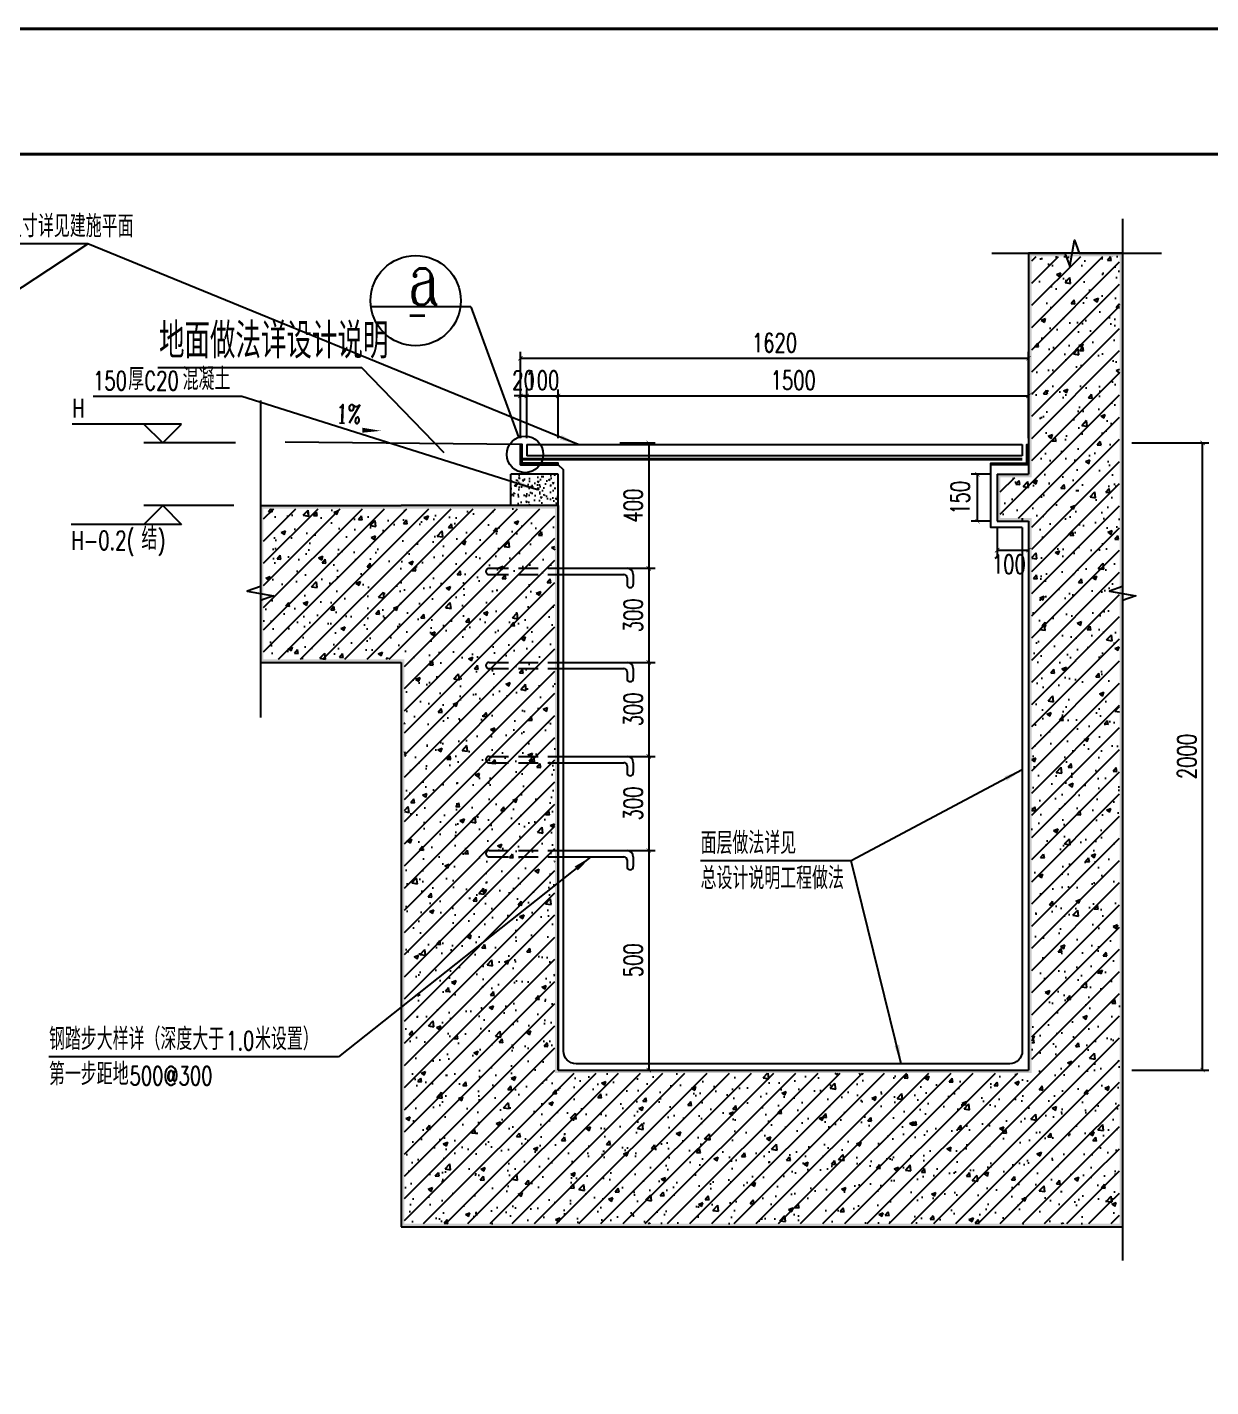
# Model space of a CAD drawing. Extents: x -40548 to 155442, y 5688 to 67136.
# Drawn here: x 128313 to 132087, y 18182 to 22518 of the extents above; entities that cross this region are included whole.
import ezdxf
from ezdxf.enums import TextEntityAlignment as Align

# ---------------------------------------------------------------- set-up
doc = ezdxf.new("R2010")
doc.units = 0
doc.header["$LTSCALE"] = 1000
for name, pattern in [('0_Grid$0$0_Setback$0$CONCEPT$0${ Batten }', [0]), ('CENTER2', [1.125, 0.75, -0.125, 0.125, -0.125]), ('CONTINOUS', [0]), ('DASH', [0.35, 0.25, -0.1]), ('HIDDEN2', [0.1875, 0.125, -0.0625])]:
    doc.linetypes.add(name, pattern=pattern)
doc.layers.get('DEFPOINTS').update_dxf_attribs({"color": 200})
for name, color, linetype in [('0-cxFrame', 155, 'Continuous'), ('2', 2, 'Continuous'), ('A-TEXT', 61, 'Continuous'), ('AD-LEVL-HIGH', 61, 'Continuous'), ('AE-PATN-MATE', 8, 'Continuous'), ('AE-STAR', 51, 'Continuous'), ('AS-WALL', 40, 'Continuous'), ('DIM', 1, 'Continuous'), ('DIM_LEAD', 3, 'Continuous'), ('DIM_SYMB', 3, 'Continuous'), ('HATCH', 252, 'Continuous'), ('HZHZNEWPLOTLAYER#@$TT', 7, 'Continuous'), ('LINE', 4, 'CENTER2'), ('PUB_DIM', 3, 'Continuous'), ('PUB_HATCH', 8, 'Continuous'), ('XD-DIMS-OTSD', 61, 'Continuous'), ('建-引出', 3, 'Continuous'), ('粉刷', 6, 'Continuous')]:
    doc.layers.add(name, color=color, linetype=linetype)
doc.layers.add('0-cxText', color=131, linetype='Continuous', lineweight=25)
doc.styles.add('_TCH_DIM', font='SIMPLEX', dxfattribs={"bigfont": 'GBCBIG'})
doc.styles.add('_TCH_DIM_T3', font='SIMPLEX', dxfattribs={"width": 0.705882, "bigfont": 'GBCBIG'})
doc.styles.add('_TCH_LABEL', font='COMPLEX', dxfattribs={"bigfont": 'GBCBIG'})
doc.styles.add('A-STANDARD', font='SIMPLEX', dxfattribs={"bigfont": 'GBCBIG'})
doc.styles.add('cx_tuming', font='simhei.ttf')
doc.styles.add('cx_tuqian1', font='')
doc.styles.add('黑体', font='', dxfattribs={"width": 0.9})
doc.styles.get('cx_tuqian1').set_extended_font_data('SimSun')
doc.styles.get('黑体').set_extended_font_data('冬青黑体简体中文 W3')
doc.dimstyles.new('_TCH_ARCH-20', dxfattribs={"dimscale": 20, "dimtxt": 2.975, "dimasz": 1, "dimexe": 1, "dimexo": 1, "dimgap": 1, "dimtad": 1, "dimdec": 0, "dimzin": 0, "dimdsep": 46, "dimtxsty": '_TCH_DIM_T3', "dimblk": 'ARCHTICK', "dimcen": 0.09, "dimclrt": 7, "dimazin": 2, "dimtfac": 1, "dimtdec": 0, "dimtix": 1, "dimtmove": 2, "dimatfit": 3, "dimfxl": 0, "dimtolj": 1, "dimtzin": 0, "dimarcsym": 0})
pattern_1 = [(45, (0, 0), (-35.355339, 35.355339), []), (50, (0, 0), (143.45204, -12.55043), [15, -165]), (355, (0, 0), (-27.75027, 150.43843), [12, -132]), (100.4514, (11.95, -1.05), (115.70188, 137.88791), [12.74804, -140.22842]), (46.1842, (0, 40), (213.4482, -33.1038), [22.5, -247.5]), (96.6356, (17.79, 37.24), (186.93254, 194.82357), [19.12206, -210.3426]), (351.1842, (0, 40), (186.9324, 194.82372), [18, -198]), (21, (20, 30), (119.38141, -80.52378), [15, -165]), (326, (20, 30), (48.66307, 145.03001), [12, -132]), (71.4514, (29.95, 23.29), (168.04453, 64.5061), [12.74804, -140.22842]), (37.5, (0, 0), (2.431971, 66.57877), [0, -130.4, 0, -134, 0, -132.5]), (7.5, (0, 0), (52.613907, 78.882342), [0, -76.4, 0, -127.4, 0, -50.5]), (-32.5, (-44.6, 0), (106.764487, -4.510974), [0, -50, 0, -156, 0, -207]), (-42.5, (-64.6, 0), (116.637234, 20.020996), [0, -65, 0, -103.6, 0, -147])]

# ---------------------------------------------------------------- blocks, each defined once
blk = doc.blocks.new('TK22.A1 L(Dragon)')
at = {"layer": '0-cxFrame', "color": 7, "const_width": 0.5}
blk.add_lwpolyline([(0, 0), (-841, 0), (-841, 594), (0, 594)], close=True, dxfattribs=at)
at = {"layer": '0-cxFrame', "const_width": 0.5}
blk.add_lwpolyline([(-80, 10), (-821, 10), (-821, 584), (-80, 584)], close=True, dxfattribs=at)
at = {"style": '黑体', "flags": 4}
blk.add_attdef('图幅', text='', height=3.3, dxfattribs=at).set_placement((-40, 3), align=Align.RIGHT)
at = {"layer": '0-cxText', "flags": 4}
for tag, height, style, p in [('建设单位', 3.5, 'cx_tuming', (-45, 240)), ('项目名称', 3.5, 'cx_tuming', (-45, 210)), ('子项名称', 3.5, 'cx_tuming', (-45, 180)), ('工程编号', 3.3, 'cx_tuqian1', (-35, 165)), ('图名1', 3.5, 'cx_tuming', (-45, 87)), ('图名2', 3.5, 'cx_tuming', (-45, 79)), ('图名3', 3.5, 'cx_tuming', (-45, 71)), ('出图日期', 3.3, 'cx_tuqian1', (-39, 60)), ('专业', 3.3, 'cx_tuqian1', (-55, 52)), ('图号', 3.3, 'cx_tuqian1', (-55, 44)), ('版次', 3.3, 'cx_tuqian1', (-20, 44))]:
    blk.add_attdef(tag, text='', height=height, dxfattribs=dict(at, style=style)).set_placement(p, align=Align.MIDDLE)
at = {"layer": 'DEFPOINTS', "color": 6, "flags": 4}
for tag, height, style, p in [('tufu', 3.3, '黑体', (-12, 12)), ('dwfname', 4, 'cx_tuqian1', (-80, 3))]:
    blk.add_attdef(tag, text='', height=height, dxfattribs=dict(at, style=style)).set_placement(p, align=Align.RIGHT)
blk = doc.blocks.new('_ArchTick')
at = {"color": 0, "linetype": 'ByBlock', "const_width": 0.1}
blk.add_lwpolyline([(-0.35, -0.35), (0.35, 0.35)], dxfattribs=at)
blk = doc.blocks.new('*D126')
at = {"layer": 'DEFPOINTS', "color": 0}
for p in [(129905.6, 21342.4), (129885.6, 21187.4), (129905.6, 21187.4)]:
    blk.add_point(p, dxfattribs=at)
at = {"layer": 'PUB_DIM', "color": 0, "linetype": '0_Grid$0$0_Setback$0$CONCEPT$0${ Batten }', "lineweight": -2}
for p, q in [((129885.6, 21342.4), (129865.6, 21342.4)), ((129885.6, 21207.4), (129885.6, 21362.4)), ((129885.6, 21342.4), (129905.6, 21342.4)), ((129905.6, 21207.4), (129905.6, 21362.4)), ((129905.6, 21342.4), (129925.6, 21342.4))]:
    blk.add_line(p, q, dxfattribs=at)
at = {"layer": 'PUB_DIM', "color": 0, "linetype": '0_Grid$0$0_Setback$0$CONCEPT$0${ Batten }', "lineweight": -2, "xscale": 20, "yscale": 20, "zscale": 20}
blk.add_blockref('_ArchTick', (129885.6, 21342.4), dxfattribs=at)
at = {"layer": 'PUB_DIM', "color": 0, "linetype": '0_Grid$0$0_Setback$0$CONCEPT$0${ Batten }', "lineweight": -2, "xscale": 20, "yscale": 20, "zscale": 20, "rotation": 180}
blk.add_blockref('_ArchTick', (129905.6, 21342.4), dxfattribs=at)
at = {"layer": 'PUB_DIM', "color": 7, "insert": (129895.6, 21392.1), "char_height": 59.5, "attachment_point": 5, "style": '_TCH_DIM_T3'}
blk.add_mtext('\\A1;20', dxfattribs=at)
blk = doc.blocks.new('*D127')
at = {"layer": 'DEFPOINTS', "color": 0}
for p in [(130005.6, 21342.4), (129905.6, 21187.4), (130005.6, 21187.4)]:
    blk.add_point(p, dxfattribs=at)
at = {"layer": 'PUB_DIM', "color": 0, "linetype": '0_Grid$0$0_Setback$0$CONCEPT$0${ Batten }', "lineweight": -2}
for p, q in [((129905.6, 21342.4), (129885.6, 21342.4)), ((129905.6, 21207.4), (129905.6, 21362.4)), ((129905.6, 21342.4), (130005.6, 21342.4)), ((130005.6, 21207.4), (130005.6, 21362.4)), ((130005.6, 21342.4), (130025.6, 21342.4))]:
    blk.add_line(p, q, dxfattribs=at)
at = {"layer": 'PUB_DIM', "color": 0, "linetype": '0_Grid$0$0_Setback$0$CONCEPT$0${ Batten }', "lineweight": -2, "xscale": 20, "yscale": 20, "zscale": 20}
blk.add_blockref('_ArchTick', (129905.6, 21342.4), dxfattribs=at)
at = {"layer": 'PUB_DIM', "color": 0, "linetype": '0_Grid$0$0_Setback$0$CONCEPT$0${ Batten }', "lineweight": -2, "xscale": 20, "yscale": 20, "zscale": 20, "rotation": 180}
blk.add_blockref('_ArchTick', (130005.6, 21342.4), dxfattribs=at)
at = {"layer": 'PUB_DIM', "color": 7, "insert": (129955.6, 21392.1), "char_height": 59.5, "attachment_point": 5, "style": '_TCH_DIM_T3'}
blk.add_mtext('\\A1;100', dxfattribs=at)
blk = doc.blocks.new('*D128')
at = {"layer": 'DEFPOINTS', "color": 0}
for p in [(131505.6, 21342.4), (130005.6, 21187.4), (131505.6, 21187.4)]:
    blk.add_point(p, dxfattribs=at)
at = {"layer": 'PUB_DIM', "color": 0, "linetype": '0_Grid$0$0_Setback$0$CONCEPT$0${ Batten }', "lineweight": -2}
for p, q in [((130005.6, 21207.4), (130005.6, 21362.4)), ((130005.6, 21342.4), (131505.6, 21342.4)), ((131505.6, 21207.4), (131505.6, 21362.4))]:
    blk.add_line(p, q, dxfattribs=at)
at = {"layer": 'PUB_DIM', "color": 0, "linetype": '0_Grid$0$0_Setback$0$CONCEPT$0${ Batten }', "lineweight": -2, "xscale": 20, "yscale": 20, "zscale": 20, "rotation": 180}
blk.add_blockref('_ArchTick', (130005.6, 21342.4), dxfattribs=at)
at = {"layer": 'PUB_DIM', "color": 0, "linetype": '0_Grid$0$0_Setback$0$CONCEPT$0${ Batten }', "lineweight": -2, "xscale": 20, "yscale": 20, "zscale": 20}
blk.add_blockref('_ArchTick', (131505.6, 21342.4), dxfattribs=at)
at = {"layer": 'PUB_DIM', "color": 7, "insert": (130755.6, 21392.1), "char_height": 59.5, "attachment_point": 5, "style": '_TCH_DIM_T3'}
blk.add_mtext('\\A1;1500', dxfattribs=at)
blk = doc.blocks.new('*D129')
at = {"layer": 'DEFPOINTS', "color": 0}
for p in [(131815.1, 21192.4), (132060.3, 21192.4), (131815.1, 19192.4)]:
    blk.add_point(p, dxfattribs=at)
at = {"layer": 'XD-DIMS-OTSD', "color": 0, "lineweight": -2}
for p, q in [((131835.1, 21192.4), (132080.3, 21192.4)), ((132060.3, 19192.4), (132060.3, 21192.4)), ((131835.1, 19192.4), (132080.3, 19192.4))]:
    blk.add_line(p, q, dxfattribs=at)
at = {"layer": 'XD-DIMS-OTSD', "color": 0, "lineweight": -2, "xscale": 20, "yscale": 20, "zscale": 20}
for p, rotation in [((132060.3, 21192.4), 89.99999999999501), ((132060.3, 19192.4), 269.9999999999951)]:
    blk.add_blockref('_ArchTick', p, dxfattribs=dict(at, rotation=rotation))
at = {"layer": 'XD-DIMS-OTSD', "color": 7, "insert": (132010.6, 20192.4), "char_height": 59.5, "attachment_point": 5, "rotation": 90, "style": '_TCH_DIM_T3'}
blk.add_mtext('\\A1;2000', dxfattribs=at)
blk = doc.blocks.new('*D130')
at = {"layer": 'DEFPOINTS', "color": 0}
for p in [(130183.1, 21192.4), (130183.1, 20792.4), (130294.7, 20792.4)]:
    blk.add_point(p, dxfattribs=at)
at = {"layer": 'PUB_DIM', "color": 0, "linetype": '0_Grid$0$0_Setback$0$CONCEPT$0${ Batten }', "lineweight": -2}
for p, q in [((130203.1, 21192.4), (130314.7, 21192.4)), ((130294.7, 21192.4), (130294.7, 20792.4)), ((130203.1, 20792.4), (130314.7, 20792.4))]:
    blk.add_line(p, q, dxfattribs=at)
at = {"layer": 'PUB_DIM', "color": 0, "linetype": '0_Grid$0$0_Setback$0$CONCEPT$0${ Batten }', "lineweight": -2, "xscale": 20, "yscale": 20, "zscale": 20}
for p, rotation in [((130294.7, 21192.4), 89.99999999999584), ((130294.7, 20792.4), 269.9999999999959)]:
    blk.add_blockref('_ArchTick', p, dxfattribs=dict(at, rotation=rotation))
at = {"layer": 'PUB_DIM', "color": 7, "insert": (130245, 20992.4), "char_height": 59.5, "attachment_point": 5, "rotation": 90, "style": '_TCH_DIM_T3'}
blk.add_mtext('\\A1;400', dxfattribs=at)
blk = doc.blocks.new('*D131')
at = {"layer": 'DEFPOINTS', "color": 0}
for p in [(130183.1, 20792.4), (130183.1, 20492.4), (130294.7, 20492.4)]:
    blk.add_point(p, dxfattribs=at)
at = {"layer": 'PUB_DIM', "color": 0, "linetype": '0_Grid$0$0_Setback$0$CONCEPT$0${ Batten }', "lineweight": -2}
for p, q in [((130203.1, 20792.4), (130314.7, 20792.4)), ((130294.7, 20792.4), (130294.7, 20492.4)), ((130203.1, 20492.4), (130314.7, 20492.4))]:
    blk.add_line(p, q, dxfattribs=at)
at = {"layer": 'PUB_DIM', "color": 0, "linetype": '0_Grid$0$0_Setback$0$CONCEPT$0${ Batten }', "lineweight": -2, "xscale": 20, "yscale": 20, "zscale": 20}
for p, rotation in [((130294.7, 20792.4), 89.99999999999444), ((130294.7, 20492.4), 269.9999999999944)]:
    blk.add_blockref('_ArchTick', p, dxfattribs=dict(at, rotation=rotation))
at = {"layer": 'PUB_DIM', "color": 7, "insert": (130245, 20642.4), "char_height": 59.5, "attachment_point": 5, "rotation": 90, "style": '_TCH_DIM_T3'}
blk.add_mtext('\\A1;300', dxfattribs=at)
blk = doc.blocks.new('*D132')
at = {"layer": 'DEFPOINTS', "color": 0}
for p in [(130183.1, 20492.4), (130183.1, 20192.4), (130294.7, 20192.4)]:
    blk.add_point(p, dxfattribs=at)
at = {"layer": 'PUB_DIM', "color": 0, "linetype": '0_Grid$0$0_Setback$0$CONCEPT$0${ Batten }', "lineweight": -2}
for p, q in [((130203.1, 20492.4), (130314.7, 20492.4)), ((130294.7, 20492.4), (130294.7, 20192.4)), ((130203.1, 20192.4), (130314.7, 20192.4))]:
    blk.add_line(p, q, dxfattribs=at)
at = {"layer": 'PUB_DIM', "color": 0, "linetype": '0_Grid$0$0_Setback$0$CONCEPT$0${ Batten }', "lineweight": -2, "xscale": 20, "yscale": 20, "zscale": 20}
for p, rotation in [((130294.7, 20492.4), 89.99999999999444), ((130294.7, 20192.4), 269.9999999999944)]:
    blk.add_blockref('_ArchTick', p, dxfattribs=dict(at, rotation=rotation))
at = {"layer": 'PUB_DIM', "color": 7, "insert": (130245, 20342.4), "char_height": 59.5, "attachment_point": 5, "rotation": 90, "style": '_TCH_DIM_T3'}
blk.add_mtext('\\A1;300', dxfattribs=at)
blk = doc.blocks.new('*D133')
at = {"layer": 'DEFPOINTS', "color": 0}
for p in [(130183.1, 20192.4), (130183.1, 19892.4), (130294.7, 19892.4)]:
    blk.add_point(p, dxfattribs=at)
at = {"layer": 'PUB_DIM', "color": 0, "linetype": '0_Grid$0$0_Setback$0$CONCEPT$0${ Batten }', "lineweight": -2}
for p, q in [((130203.1, 20192.4), (130314.7, 20192.4)), ((130294.7, 20192.4), (130294.7, 19892.4)), ((130203.1, 19892.4), (130314.7, 19892.4))]:
    blk.add_line(p, q, dxfattribs=at)
at = {"layer": 'PUB_DIM', "color": 0, "linetype": '0_Grid$0$0_Setback$0$CONCEPT$0${ Batten }', "lineweight": -2, "xscale": 20, "yscale": 20, "zscale": 20}
for p, rotation in [((130294.7, 20192.4), 89.99999999999444), ((130294.7, 19892.4), 269.9999999999944)]:
    blk.add_blockref('_ArchTick', p, dxfattribs=dict(at, rotation=rotation))
at = {"layer": 'PUB_DIM', "color": 7, "insert": (130245, 20042.4), "char_height": 59.5, "attachment_point": 5, "rotation": 90, "style": '_TCH_DIM_T3'}
blk.add_mtext('\\A1;300', dxfattribs=at)
blk = doc.blocks.new('*D134')
at = {"layer": 'DEFPOINTS', "color": 0}
for p in [(130183.1, 19892.4), (130183.1, 19192.4), (130294.7, 19192.4)]:
    blk.add_point(p, dxfattribs=at)
at = {"layer": 'PUB_DIM', "color": 0, "linetype": '0_Grid$0$0_Setback$0$CONCEPT$0${ Batten }', "lineweight": -2}
for p, q in [((130203.1, 19892.4), (130314.7, 19892.4)), ((130294.7, 19892.4), (130294.7, 19192.4)), ((130203.1, 19192.4), (130314.7, 19192.4))]:
    blk.add_line(p, q, dxfattribs=at)
at = {"layer": 'PUB_DIM', "color": 0, "linetype": '0_Grid$0$0_Setback$0$CONCEPT$0${ Batten }', "lineweight": -2, "xscale": 20, "yscale": 20, "zscale": 20}
for p, rotation in [((130294.7, 19892.4), 89.99999999999524), ((130294.7, 19192.4), 269.9999999999952)]:
    blk.add_blockref('_ArchTick', p, dxfattribs=dict(at, rotation=rotation))
at = {"layer": 'PUB_DIM', "color": 7, "insert": (130245, 19542.4), "char_height": 59.5, "attachment_point": 5, "rotation": 90, "style": '_TCH_DIM_T3'}
blk.add_mtext('\\A1;500', dxfattribs=at)
blk = doc.blocks.new('*D135')
at = {"layer": 'DEFPOINTS', "color": 0}
for p in [(131405.6, 20942.4), (131505.6, 20942.4), (131505.6, 20850.4)]:
    blk.add_point(p, dxfattribs=at)
at = {"layer": 'PUB_DIM', "color": 0, "lineweight": -2}
for p, q in [((131405.6, 20922.4), (131405.6, 20830.4)), ((131505.6, 20922.4), (131505.6, 20830.4)), ((131405.6, 20850.4), (131505.6, 20850.4))]:
    blk.add_line(p, q, dxfattribs=at)
at = {"layer": 'PUB_DIM', "color": 0, "lineweight": -2, "xscale": 20, "yscale": 20, "zscale": 20, "rotation": 180}
blk.add_blockref('_ArchTick', (131405.6, 20850.4), dxfattribs=at)
at = {"layer": 'PUB_DIM', "color": 0, "lineweight": -2, "xscale": 20, "yscale": 20, "zscale": 20}
blk.add_blockref('_ArchTick', (131505.6, 20850.4), dxfattribs=at)
at = {"layer": 'PUB_DIM', "color": 7, "insert": (131442.6, 20805.4), "char_height": 59.5, "attachment_point": 5, "style": '_TCH_DIM_T3'}
blk.add_mtext('\\A1;100', dxfattribs=at)
blk = doc.blocks.new('*D136')
at = {"layer": 'DEFPOINTS', "color": 0}
for p in [(131342.6, 21092.4), (131405.6, 21092.4), (131405.6, 20942.4)]:
    blk.add_point(p, dxfattribs=at)
at = {"layer": 'PUB_DIM', "color": 0, "lineweight": -2}
for p, q in [((131385.6, 21092.4), (131322.6, 21092.4)), ((131342.6, 20942.4), (131342.6, 21092.4)), ((131385.6, 20942.4), (131322.6, 20942.4))]:
    blk.add_line(p, q, dxfattribs=at)
at = {"layer": 'PUB_DIM', "color": 0, "lineweight": -2, "xscale": 20, "yscale": 20, "zscale": 20}
for p, rotation in [((131342.6, 21092.4), 90.00028806550888), ((131342.6, 20942.4), 270.0002880655089)]:
    blk.add_blockref('_ArchTick', p, dxfattribs=dict(at, rotation=rotation))
at = {"layer": 'PUB_DIM', "color": 7, "insert": (131287.6, 21017.4), "char_height": 59.5, "attachment_point": 5, "rotation": 90.0003, "style": '_TCH_DIM_T3'}
blk.add_mtext('\\A1;150', dxfattribs=at)
blk = doc.blocks.new('*D137')
at = {"layer": 'DEFPOINTS', "color": 0}
for p in [(131505.6, 21462.4), (129885.6, 21307.4), (131505.6, 21307.4)]:
    blk.add_point(p, dxfattribs=at)
at = {"layer": 'PUB_DIM', "color": 0, "linetype": '0_Grid$0$0_Setback$0$CONCEPT$0${ Batten }', "lineweight": -2}
for p, q in [((129885.6, 21327.4), (129885.6, 21482.4)), ((131505.6, 21327.4), (131505.6, 21482.4)), ((129885.6, 21462.4), (131505.6, 21462.4))]:
    blk.add_line(p, q, dxfattribs=at)
at = {"layer": 'PUB_DIM', "color": 0, "linetype": '0_Grid$0$0_Setback$0$CONCEPT$0${ Batten }', "lineweight": -2, "xscale": 20, "yscale": 20, "zscale": 20, "rotation": 180}
blk.add_blockref('_ArchTick', (129885.6, 21462.4), dxfattribs=at)
at = {"layer": 'PUB_DIM', "color": 0, "linetype": '0_Grid$0$0_Setback$0$CONCEPT$0${ Batten }', "lineweight": -2, "xscale": 20, "yscale": 20, "zscale": 20}
blk.add_blockref('_ArchTick', (131505.6, 21462.4), dxfattribs=at)
at = {"layer": 'PUB_DIM', "color": 7, "insert": (130695.6, 21512.1), "char_height": 59.5, "attachment_point": 5, "style": '_TCH_DIM_T3'}
blk.add_mtext('\\A1;1620', dxfattribs=at)

msp = doc.modelspace()

# ---------------------------------------------------------------- hatches: boundary and pattern name
at = {"layer": 'AE-PATN-MATE'}
h = msp.add_hatch(dxfattribs=at)
h.set_pattern_fill('混凝土', color=256, scale=6.666667, style=0)
h.set_pattern_definition([(50, (-8228.43, 2172.705), (47.817346, -4.183476), [5, -55]), (355, (-8228.43, 2172.705), (-9.250089, 50.146142), [4, -44]), (100.4514, (-8224.445, 2172.356), (38.567292, 45.962636), [4.249346, -46.742807]), (46.1842, (-8228.43, 2186.04), (71.149403, -11.0346), [7.5, -82.5]), (96.6356, (-8222.5, 2185.12), (62.310847, 64.94119), [6.37402, -70.1142]), (351.1842, (-8228.43, 2186.04), (62.310796, 64.94124), [6, -66]), (21, (-8221.763, 2182.705), (39.793803, -26.841259), [5, -55]), (326, (-8221.763, 2182.705), (16.221022, 48.343336), [4, -44]), (71.4514, (-8218.447, 2180.47), (56.014842, 21.502033), [4.249346, -46.742807]), (37.5, (-8228.43, 2172.705), (0.810657, 22.1929236), [0, -43.4666667, 0, -44.6666667, 0, -44.1666667]), (7.5, (-8228.43, 2172.705), (17.537969, 26.294114), [0, -25.4666667, 0, -42.4666667, 0, -16.8333333]), (327.5, (-8243.296, 2172.705), (35.5881624, -1.5036581), [0, -16.6666667, 0, -52, 0, -69]), (317.5, (-8249.963, 2172.705), (38.879078, 6.6736655), [0, -21.666667, 0, -34.533333, 0, -49])])
h.paths.add_polyline_path([(129855.7, 20992.4), (130005.7, 20992.4), (130005.4, 21092.4), (129855.4, 21092.4)])
at = {"layer": 'AS-WALL'}
for points in [[(131505.6, 21797.4), (131505.6, 21092.4), (131515.6, 21082.4), (131515.6, 21787.4)], [(131805.6, 21797.4), (131505.6, 21797.4), (131515.6, 21787.4), (131795.6, 21787.4)], [(131805.6, 21797.4), (131795.6, 21787.4), (131795.6, 21017.4), (131805.6, 21017.4)], [(131405.6, 21092.4), (131415.6, 21082.4), (131515.6, 21082.4), (131505.6, 21092.4)], [(131405.6, 21092.4), (131405.6, 20942.4), (131415.6, 20952.4), (131415.6, 21082.4)], [(129056.5, 20992.4), (129066.5, 20982.4), (129515.6, 20982.4), (129505.6, 20992.4)], [(129056.5, 20992.4), (129056.5, 20492.4), (129066.5, 20502.4), (129066.5, 20982.4)], [(130005.6, 20992.4), (129505.6, 20992.4), (129515.6, 20982.4), (129995.6, 20982.4)], [(130005.6, 20992.4), (129995.6, 20982.4), (129995.6, 20842.4), (130005.6, 20842.4)], [(131805.6, 21017.4), (131795.6, 21017.4), (131795.6, 18702.4), (131805.6, 18692.4)], [(131405.6, 20942.4), (131505.6, 20942.4), (131515.6, 20952.4), (131415.6, 20952.4)], [(131505.6, 20942.4), (131505.6, 19192.4), (131515.6, 19182.4), (131515.6, 20952.4)], [(130005.6, 20842.4), (129995.6, 20842.4), (129995.6, 19182.4), (130005.6, 19192.4)], [(129056.5, 20492.4), (129505.6, 20492.4), (129515.6, 20502.4), (129066.5, 20502.4)], [(129505.6, 20492.4), (129505.6, 18692.4), (129515.6, 18702.4), (129515.6, 20502.4)], [(130005.6, 19192.4), (129995.6, 19182.4), (131515.6, 19182.4), (131505.6, 19192.4)], [(129505.6, 18692.4), (131805.6, 18692.4), (131795.6, 18702.4), (129515.6, 18702.4)]]:
    msp.add_hatch(color=256, dxfattribs=at).paths.add_polyline_path(points, flags=17)
at = {"layer": 'DIM_LEAD'}
msp.add_hatch(color=256, dxfattribs=at).paths.add_polyline_path([(129940, 21042.7), (129885.2, 21068.4), (129880.4, 21053.1)], flags=17)
at = {"layer": 'DIM_SYMB'}
for points in [[(130070, 21187.4), (130017.5, 21217.5), (130011.4, 21202.7)], [(130110.6, 19872.4), (130058.6, 19841.4), (130068.5, 19828.9)]]:
    msp.add_hatch(color=256, dxfattribs=at).paths.add_polyline_path(points, flags=17)
at = {"layer": 'HATCH'}
h = msp.add_hatch(dxfattribs=at)
h.set_pattern_fill('ANSI32', color=256, scale=13.999999, angle=180, style=0)
h.set_pattern_definition([(225.0000016, (468390.758, -213750.6296), (3.71231038, -3.71231059), []), (225.0000016, (468388.283, -213750.6296), (3.71231038, -3.71231059), [])])
h.paths.add_polyline_path([(129890.8, 21187.4), (129885.4, 21187.4), (129885.7, 21122.4), (130005.6, 21122.4), (130005.6, 21127.4), (129890.8, 21127.4)])
h = msp.add_hatch(dxfattribs=at)
h.set_pattern_fill('ANSI32', color=256, scale=13.999999, angle=180, style=0)
h.set_pattern_definition([(225.0000016, (468770.756, -213750.6296), (3.71231038, -3.71231059), []), (225.0000016, (468768.281, -213750.6296), (3.71231038, -3.71231059), [])])
h.paths.add_polyline_path([(131500.3, 21187.4), (131505.7, 21187.4), (131505.4, 21122.4), (131385.6, 21122.4), (131385.6, 21127.4), (131500.3, 21127.4)])
at = {"layer": 'PUB_HATCH'}
h = msp.add_hatch(dxfattribs=at)
h.set_pattern_fill('钢筋混凝土', color=256, scale=20, style=0)
h.set_pattern_definition(pattern_1)
h.paths.add_polyline_path([(131795.6, 21787.4), (131515.6, 21787.4), (131515.6, 21082.4), (131608.9, 21017.4), (131795.6, 21017.4)], flags=17)
h = msp.add_hatch(dxfattribs=at)
h.set_pattern_fill('钢筋混凝土', color=256, scale=20, style=0)
h.set_pattern_definition(pattern_1)
h.paths.add_polyline_path([(131415.6, 21082.4), (131415.6, 20952.4), (131515.6, 20952.4), (131608.9, 21017.4), (131515.6, 21082.4)], flags=17)
h = msp.add_hatch(dxfattribs=at)
h.set_pattern_fill('钢筋混凝土', color=256, scale=20, style=0)
h.set_pattern_definition(pattern_1)
h.paths.add_polyline_path([(131608.9, 21017.4), (131515.6, 20952.4), (131515.6, 19182.4), (131655.6, 18942.4), (131795.6, 18702.4), (131795.6, 21017.4)], flags=17)
h = msp.add_hatch(dxfattribs=at)
h.set_pattern_fill('钢筋混凝土', color=256, scale=20, style=0)
h.set_pattern_definition(pattern_1)
h.paths.add_polyline_path([(129066.5, 20982.4), (129066.5, 20502.4), (129515.6, 20502.4), (129675.6, 20775.7), (129515.6, 20982.4)], flags=17)
h = msp.add_hatch(dxfattribs=at)
h.set_pattern_fill('钢筋混凝土', color=256, scale=20, style=0)
h.set_pattern_definition(pattern_1)
h.paths.add_polyline_path([(129995.6, 20982.4), (129515.6, 20982.4), (129675.6, 20775.7), (129995.6, 20842.4)], flags=17)
h = msp.add_hatch(dxfattribs=at)
h.set_pattern_fill('钢筋混凝土', color=256, scale=20, style=0)
h.set_pattern_definition(pattern_1)
h.paths.add_polyline_path([(129675.6, 20775.7), (129515.6, 20502.4), (129515.6, 18702.4), (129755.6, 18942.4), (129995.6, 19182.4), (129995.6, 20842.4)], flags=17)
h = msp.add_hatch(dxfattribs=at)
h.set_pattern_fill('钢筋混凝土', color=256, scale=20, style=0)
h.set_pattern_definition(pattern_1)
h.paths.add_polyline_path([(129755.6, 18942.4), (129515.6, 18702.4), (131795.6, 18702.4), (131655.6, 18942.4), (131515.6, 19182.4), (129995.6, 19182.4)], flags=17)
at = {"layer": '建-引出'}
for points in [[(131485.6, 20150), (131428.8, 20128.9), (131436.3, 20114.8)], [(131100, 19212.4), (131093.4, 19272.5), (131077.8, 19268.7)]]:
    msp.add_hatch(color=256, dxfattribs=at).paths.add_polyline_path(points, flags=17)

# ---------------------------------------------------------------- linework, layer by layer
at = {"layer": '2', "elevation": 0}
msp.add_lwpolyline([(130005.6, 21122.4), (130005.6, 21127.4), (129890.8, 21127.4), (129890.8, 21187.4), (129885.6, 21187.4), (129885.6, 21122.4)], close=True, dxfattribs=at)
at = {"layer": '2'}
msp.add_lwpolyline([(131385.6, 21122.4), (131385.6, 21127.4), (131500.3, 21127.4), (131500.3, 21187.4), (131505.6, 21187.4), (131505.6, 21122.4)], close=True, dxfattribs=at)
at = {"layer": 'AD-LEVL-HIGH', "linetype": '0_Grid$0$0_Setback$0$CONCEPT$0${ Batten }'}
for p, q in [((128805.3, 21252.4), (128456.4, 21252.4)), ((128745.3, 21192.4), (128685.3, 21252.4)), ((128745.3, 21192.4), (128805.3, 21252.4)), ((128977.1, 21192.4), (128685.3, 21192.4)), ((128745.3, 20992.4), (128685.3, 20932.4)), ((128971.8, 20992.4), (128685.3, 20992.4)), ((128745.3, 20992.4), (128805.3, 20932.4)), ((128805.3, 20932.4), (128453.5, 20932.4))]:
    msp.add_line(p, q, dxfattribs=at)
at = {"layer": 'AE-STAR'}
for p, q in [((129905.6, 21187.4, 0), (131485.6, 21187.4, 0)), ((129905.6, 21187.4, 0), (129905.6, 21151.4, 0)), ((131485.6, 21187.4, 0), (131485.6, 21151.4)), ((131485.6, 21151.4, 0), (129905.6, 21151.4, 0))]:
    msp.add_line(p, q, dxfattribs=at)
at = {"layer": 'AS-WALL'}
for p, q in [((131505.6, 21797.4), (131505.6, 21092.4)), ((131805.6, 21797.4), (131505.6, 21797.4)), ((131805.6, 21797.4), (131805.6, 21017.4)), ((130005.6, 21122.4, 0), (130005.6, 21122.4, 0)), ((129855.6, 20992.4, 0), (129855.6, 21092.4, 0)), ((130005.6, 21092.4), (129855.6, 21092.4)), ((130005.6, 19192.4, 0), (130005.6, 21092.4, 0)), ((131405.6, 21092.4), (131505.6, 21092.4)), ((131405.6, 21092.4), (131405.6, 20942.4)), ((129056.5, 20992.4), (129505.6, 20992.4)), ((129056.5, 20992.4), (129056.5, 20492.4)), ((130005.6, 20992.4), (129505.6, 20992.4)), ((130005.6, 20992.4), (130005.6, 20842.4)), ((131805.6, 21017.4), (131805.6, 18692.4)), ((131405.6, 20942.4), (131505.6, 20942.4)), ((131505.6, 20942.4), (131505.6, 19192.4)), ((130005.6, 20842.4), (130005.6, 19192.4)), ((129056.5, 20492.4), (129505.6, 20492.4)), ((129505.6, 20492.4), (129505.6, 18692.4)), ((130005.6, 19192.4), (131505.6, 19192.4)), ((129505.6, 18692.4), (131805.6, 18692.4))]:
    msp.add_line(p, q, dxfattribs=at)
at = {"layer": 'DIM', "linetype": 'HIDDEN2', "ltscale": 0.5}
for p, q in [((129785.6, 20792.4), (130005.6, 20792.4)), ((129785.6, 20772.4), (130005.6, 20772.4)), ((129785.6, 20492.4), (130005.6, 20492.4)), ((129785.6, 20472.4), (130005.6, 20472.4)), ((129785.6, 20192.4), (130005.6, 20192.4)), ((129785.6, 20172.4), (130005.6, 20172.4)), ((129785.6, 19892.4), (130005.6, 19892.4)), ((129785.6, 19872.4), (130005.6, 19872.4))]:
    msp.add_line(p, q, dxfattribs=at)
at = {"layer": 'DIM'}
for p, q in [((130005.6, 20792.4), (130225.6, 20792.4)), ((130005.6, 20772.4), (130215.6, 20772.4)), ((130245.6, 20772.4), (130245.6, 20741)), ((130225.6, 20762.4), (130225.6, 20741)), ((130005.6, 20492.4), (130225.6, 20492.4)), ((130005.6, 20472.4), (130215.6, 20472.4)), ((130245.6, 20472.4), (130245.6, 20441)), ((130225.6, 20462.4), (130225.6, 20441)), ((130005.6, 20192.4), (130225.6, 20192.4)), ((130005.6, 20172.4), (130215.6, 20172.4)), ((130245.6, 20172.4), (130245.6, 20141)), ((130225.6, 20162.4), (130225.6, 20141)), ((130005.6, 19892.4), (130225.6, 19892.4)), ((130005.6, 19872.4), (130215.6, 19872.4)), ((130225.6, 19862.4), (130225.6, 19841)), ((130245.6, 19872.4), (130245.6, 19841))]:
    msp.add_line(p, q, dxfattribs=at)
at = {"layer": 'DIM', "linetype": 'HIDDEN2'}
for centre in [(129785.6, 20782.4), (129785.6, 20482.4), (129785.6, 20182.4), (129785.6, 19882.4)]:
    msp.add_arc(centre, 10, 90, 270, dxfattribs=at)
at = {"layer": 'DIM'}
for centre, radius, start, end in [((130215.6, 20762.4), 10, 360, 90), ((130225.6, 20772.4), 20, 360, 90), ((130235.6, 20741), 10, 180, 360), ((130215.6, 20462.4), 10, 360, 90), ((130225.6, 20472.4), 20, 360, 90), ((130235.6, 20441), 10, 180, 360), ((130215.6, 20162.4), 10, 360, 90), ((130225.6, 20172.4), 20, 360, 90), ((130235.6, 20141), 10, 180, 360), ((130215.6, 19862.4), 10, 360, 90), ((130225.6, 19872.4), 20, 360, 90), ((130235.6, 19841), 10, 180, 360)]:
    msp.add_arc(centre, radius, start, end, dxfattribs=at)
at = {"layer": 'DIM_LEAD', "linetype": 'ByBlock'}
msp.add_line((129661.7, 21626, 0), (129409.1, 21626, 0), dxfattribs=at)
at = {"layer": 'DIM_LEAD'}
for p, q in [((129727.4, 21626, 0), (129661.7, 21626, 0)), ((129727.4, 21626, 0), (129879.8, 21210.3, 0)), ((129380.5, 21431.8, 0), (128729.3, 21431.8, 0)), ((129642.1, 21160.5, 0), (129380.5, 21431.8, 0)), ((128997.3, 21340), (128523.3, 21340)), ((129940, 21042.7), (128997.3, 21340))]:
    msp.add_line(p, q, dxfattribs=at)
at = {"layer": 'DIM_LEAD', "linetype": 'ByBlock'}
msp.add_circle((129551.7, 21646, 0), 144, dxfattribs=at)
at = {"layer": 'DIM_LEAD'}
msp.add_circle((129900.3, 21155.8, 0), 58.3, dxfattribs=at)
at = {"layer": 'DIM_SYMB'}
for p, q in [((128506.7, 21827.4), (127245.4, 21827.4)), ((127330, 21056.1), (128506.7, 21827.4)), ((130070, 21187.4), (128506.7, 21827.4)), ((130110.6, 19872.4), (129306, 19234.9)), ((129306, 19234.9), (128382.7, 19234.9))]:
    msp.add_line(p, q, dxfattribs=at)
at = {"layer": 'DIM_SYMB', "elevation": 0}
for points in [[(131805.6, 21907.4), (131805.6, 20734.6), (131763.6, 20719.3), (131847.6, 20704.5), (131805.6, 20689.6), (131805.6, 18584.7)], [(129056.5, 21327.4), (129056.5, 20734.6), (129014.5, 20719.3), (129098.5, 20704.5), (129056.5, 20689.6), (129056.5, 20316.9)]]:
    msp.add_lwpolyline(points, dxfattribs=at)
at = {"layer": 'DIM_SYMB'}
msp.add_lwpolyline([(131389, 21797.4), (131621.7, 21797.4), (131637, 21755.4), (131651.8, 21839.4), (131666.7, 21797.4), (131929, 21797.4)], dxfattribs=at)
at = {"layer": 'DIM_SYMB', "linetype": 'CONTINOUS'}
msp.add_lwpolyline([(129230.8, 21237.8, 0, 0, 0), (129441.4, 21230.9, 0, 16, 0), (129381.4, 21232.9, 0, 0, 0)], format="xyseb", dxfattribs=at)
at = {"layer": 'HZHZNEWPLOTLAYER#@$TT', "linetype": 'DASH', "ltscale": 0.2, "const_width": 10, "elevation": 0}
msp.add_lwpolyline([(129890.8, 21140.6), (131485.6, 21140.6)], dxfattribs=at)
at = {"layer": 'LINE'}
for p, q in [((129885.6, 21187.4, 0), (129056.5, 21196, 0)), ((129885.6, 21122.4, 0), (129885.6, 21187.4, 0)), ((131505.6, 21122.4), (131505.6, 21187.4, 0)), ((129885.6, 21122.4, 0), (130005.6, 21122.4, 0)), ((130005.6, 21122.4, 0), (130005.6, 21122.4, 0)), ((131505.6, 21122.4), (131385.6, 21122.4, 0)), ((131385.6, 21122.4, 0), (131385.6, 21122.4, 0))]:
    msp.add_line(p, q, dxfattribs=at)
at = {"layer": '建-引出'}
for p, q in [((131485.6, 20150), (130940, 19860)), ((130940, 19860), (130460, 19860)), ((131100, 19212.4), (130940, 19860))]:
    msp.add_line(p, q, dxfattribs=at)
at = {"layer": '粉刷', "elevation": 0}
msp.add_lwpolyline([(131485.6, 20922.4), (131485.6, 19252.4, -0.414214), (131445.6, 19212.4), (130063, 19212.4, -0.414214), (130023, 19252.4), (130023, 21106.7), (130005.6, 21122.4)], format="xyb", dxfattribs=at)
for points in [[(131485.6, 20922.4), (131385.6, 20922.4), (131385.6, 21127.4)], [(131485.6, 20952.4), (131485.6, 20942.4)]]:
    msp.add_lwpolyline(points, dxfattribs=at)

# ---------------------------------------------------------------- block references
at = {"layer": '0-cxFrame', "xscale": 20, "yscale": 20, "zscale": 20, "rotation": 270}
msp.add_blockref('TK22.A1 L(Dragon)', (124761.8, 5693.3), dxfattribs=at)

# ---------------------------------------------------------------- texts
at = {"layer": 'A-TEXT', "style": '_TCH_LABEL', "width": 0.705882}
for s, height, p in [('a', 172.8, (129526.5, 21633.1)), ('-', 88.7, (129522.2, 21560.3))]:
    msp.add_text(s, height=height, dxfattribs=at).set_placement(p)
at = {"layer": 'AD-LEVL-HIGH', "color": 7, "linetype": '0_Grid$0$0_Setback$0$CONCEPT$0${ Batten }', "style": '_TCH_DIM', "width": 0.705882}
for s, p in [('H', (128456.4, 21273.4)), ('H-0.2(', (128453.5, 20851.9)), (')', (128728.8, 20851.9))]:
    msp.add_text(s, height=59.5, dxfattribs=at).set_placement(p)
at = {"layer": 'AD-LEVL-HIGH', "color": 7, "linetype": '0_Grid$0$0_Setback$0$CONCEPT$0${ Batten }', "style": '_TCH_DIM'}
msp.add_text('结', height=70.5, dxfattribs=at).set_placement((128677.5, 20851.9))
at = {"layer": 'DIM_LEAD', "color": 7, "style": '_TCH_DIM'}
for s, height, p in [('厚', 70.5, (128635.3, 21361)), ('混凝土', 70.52, (128808.6, 21361))]:
    msp.add_text(s, height=height, dxfattribs=at).set_placement(p)
at = {"layer": 'DIM_LEAD', "color": 7, "style": '_TCH_DIM', "width": 0.705882}
for s, p in [('150', (128523.3, 21361)), ('C20', (128686.6, 21361))]:
    msp.add_text(s, height=59.5, dxfattribs=at).set_placement(p)
at = {"layer": 'DIM_SYMB', "color": 7, "style": '_TCH_DIM'}
for s, height, p in [('，盖板外轮廓尺寸详见建施平面', 70.519, (127941.4, 21848.4)), ('钢踏步大样详（深度大于', 70.519, (128382.7, 19255.9)), ('米设置）', 70.52, (129039.4, 19255.9)), ('第一步距地', 70.52, (128382.7, 19143.9))]:
    msp.add_text(s, height=height, dxfattribs=at).set_placement(p)
at = {"layer": 'DIM_SYMB', "style": '_TCH_DIM'}
msp.add_text('地面做法详设计说明', height=112.83, dxfattribs=at).set_placement((128733.5, 21461.8))
at = {"layer": 'DIM_SYMB', "color": 7, "linetype": 'CONTINOUS', "style": '_TCH_LABEL', "width": 0.705882}
msp.add_text('1%%%', height=59.5, rotation=358.114, dxfattribs=at).set_placement((129297.8, 21256.6))
at = {"layer": 'DIM_SYMB', "color": 7, "style": '_TCH_DIM', "width": 0.705882}
for s, p in [('1.0', (128947.4, 19255.9)), ('500@300', (128639.4, 19143.9))]:
    msp.add_text(s, height=59.5, dxfattribs=at).set_placement(p)
at = {"layer": '建-引出', "color": 7, "style": 'A-STANDARD'}
for s, p in [('面层做法详见', (130460, 19881)), ('总设计说明工程做法', (130460, 19769))]:
    msp.add_text(s, height=70.52, dxfattribs=at).set_placement(p)

# ---------------------------------------------------------------- dimensions: what is measured, and where the dimension line sits
at = {"layer": 'PUB_DIM', "linetype": '0_Grid$0$0_Setback$0$CONCEPT$0${ Batten }'}
for p1, p2, distance, picture, middle in [((129885.6, 21307.4), (131505.6, 21307.4), 155, '*D137', (130695.6, 21512.1)), ((129885.6, 21187.4), (129905.6, 21187.4), 155, '*D126', (129895.6, 21392.1)), ((130005.6, 21187.4), (131505.6, 21187.4), 155, '*D128', (130755.6, 21392.1)), ((130183.1, 21192.4), (130183.1, 20792.4), 111.7, '*D130', (130245, 20992.4)), ((130183.1, 20792.4), (130183.1, 20492.4), 111.7, '*D131', (130245, 20642.4)), ((130183.1, 20492.4), (130183.1, 20192.4), 111.7, '*D132', (130245, 20342.4)), ((130183.1, 20192.4), (130183.1, 19892.4), 111.7, '*D133', (130245, 20042.4))]:
    dim = msp.add_aligned_dim(p1=p1, p2=p2, distance=distance, dimstyle='_TCH_ARCH-20', dxfattribs=at)
    dim.commit()
    dim.dimension.update_dxf_attribs({"geometry": picture, "text_midpoint": middle})
for p1, p2, distance, text, picture, middle in [((129905.6, 21187.4), (130005.6, 21187.4), 155, '100', '*D127', (129955.6, 21392.1)), ((130183.1, 19892.4), (130183.1, 19192.4), 111.7, '500', '*D134', (130245, 19542.4))]:
    dim = msp.add_aligned_dim(p1=p1, p2=p2, distance=distance, text=text, dimstyle='_TCH_ARCH-20', dxfattribs=at)
    dim.commit()
    dim.dimension.update_dxf_attribs({"geometry": picture, "text_midpoint": middle})
at = {"layer": 'PUB_DIM'}
dim = msp.add_linear_dim(base=(131342.6, 21092.4), p1=(131405.6, 20942.4), p2=(131405.6, 21092.4), angle=90.0003, dimstyle='_TCH_ARCH-20', dxfattribs=at)
dim.commit()
dim.dimension.update_dxf_attribs({"geometry": '*D136', "text_midpoint": (131287.6, 21017.4), "dimtype": 161, "text_rotation": 90.0003})
dim = msp.add_linear_dim(base=(131505.6, 20850.4), p1=(131405.6, 20942.4), p2=(131505.6, 20942.4), angle=0, dimstyle='_TCH_ARCH-20', dxfattribs=at)
dim.commit()
dim.dimension.update_dxf_attribs({"geometry": '*D135', "text_midpoint": (131442.6, 20805.4), "dimtype": 161})
at = {"layer": 'XD-DIMS-OTSD'}
dim = msp.add_aligned_dim(p1=(131815.1, 19192.4), p2=(131815.1, 21192.4), distance=-245.2, dimstyle='_TCH_ARCH-20', dxfattribs=at)
dim.commit()
dim.dimension.update_dxf_attribs({"geometry": '*D129', "text_midpoint": (132010.6, 20192.4)})

doc.saveas('drawing.dxf')
